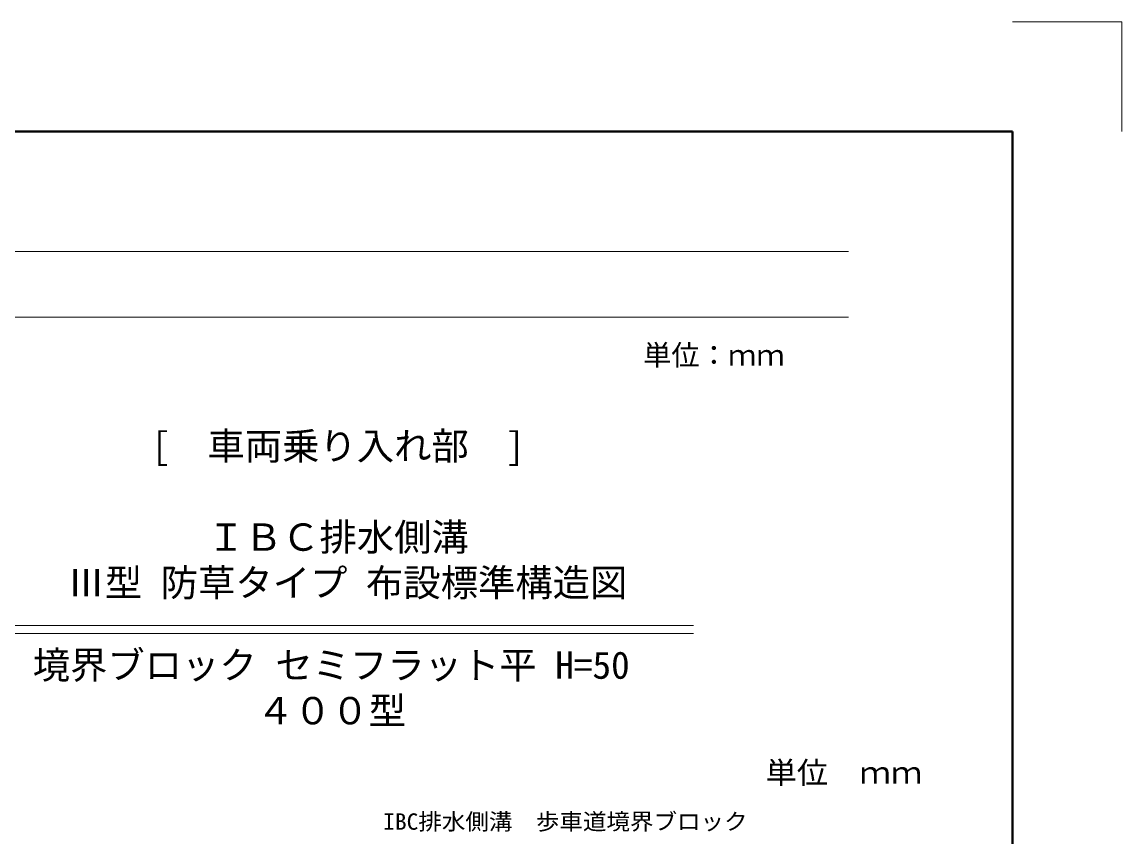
# Model space of a CAD drawing. Units: millimetres at full size; details may follow other scales. Extents: x 164402 to 209100, y 872507 to 885397.
# Drawn here: x 187983 to 189994, y 883398 to 884887 of the extents above; entities that cross this region are included whole.
import ezdxf
from ezdxf.enums import TextEntityAlignment as Align

# ---------------------------------------------------------------- set-up
doc = ezdxf.new("R2010")
doc.units = ezdxf.units.MM
doc.header["$LTSCALE"] = 40
for name, color, linetype, lineweight in [('0_2', 7, 'Continuous', 13), ('Defpoints_3', 8, 'Continuous', 0), ('図枠', 7, 'Continuous', 5), ('寸法線', 7, 'Continuous', 13)]:
    doc.layers.add(name, color=color, linetype=linetype, lineweight=lineweight)
doc.layers.add('文字', color=7, linetype='Continuous')
doc.styles.add('ＭＳ ゴシック', font='')
doc.styles.add('ＭＳ 明朝', font='')
doc.styles.get('ＭＳ ゴシック').set_extended_font_data('MS Gothic')
doc.styles.get('ＭＳ 明朝').set_extended_font_data('MS Mincho')

msp = doc.modelspace()

# ---------------------------------------------------------------- linework, layer by layer
at = {"layer": '0_2', "lineweight": 20}
for p, q in [((187911.03, 883783.55), (189211.03, 883783.55)), ((187911.2, 883768.55), (189210.85, 883768.55))]:
    msp.add_line(p, q, dxfattribs=at)
at = {"layer": 'Defpoints_3', "color": 7, "lineweight": 13}
for p in [(189794.36, 884887.22), (189994.36, 884687.22)]:
    msp.add_line(p, (189994.36, 884887.22), dxfattribs=at)
at = {"layer": '図枠', "lineweight": 40}
for p in [(181994.36, 884687.22), (189794.36, 879147.22)]:
    msp.add_line(p, (189794.36, 884687.22), dxfattribs=at)
at = {"layer": '図枠', "lineweight": 13}
for p, q in [((182294.36, 884467.22), (189494.36, 884467.22)), ((182294.36, 884347.22), (189494.36, 884347.22))]:
    msp.add_line(p, q, dxfattribs=at)

# ---------------------------------------------------------------- texts
at = {"layer": '図枠', "style": 'ＭＳ ゴシック'}
msp.add_text('単位：ｍｍ', height=37.98, dxfattribs=at).set_placement((189248.09, 884277.89), align=Align.MIDDLE_CENTER)
at = {"layer": '寸法線', "style": 'ＭＳ 明朝', "width": 1.05}
msp.add_text('IBC排水側溝\u3000歩車道境界ブロック', height=30.02, dxfattribs=at).set_placement((188643.41, 883400.71), align=Align.BOTTOM_LEFT)
at = {"layer": '文字', "style": 'ＭＳ 明朝'}
for s, p in [('[\u3000車両乗り入れ部\u3000]', (188219.85, 884136.68)), ('ＩＢＣ排水側溝', (188322.22, 883970.01)), (' Ⅲ型 防草タイプ 布設標準構造図', (188032.16, 883886.68)), ('境界ブロック セミフラット平 H=50', (188002.66, 883735.97)), ('４００型', (188412.16, 883652.64))]:
    msp.add_text(s, height=50.04, dxfattribs=at).set_placement(p, align=Align.TOP_LEFT)
at = {"layer": '文字', "style": 'ＭＳ 明朝', "width": 1.05}
msp.add_text('単位\u3000ｍｍ', height=40.03, dxfattribs=at).set_placement((189342.47, 883482.3), align=Align.BOTTOM_LEFT)

doc.saveas('drawing.dxf')
